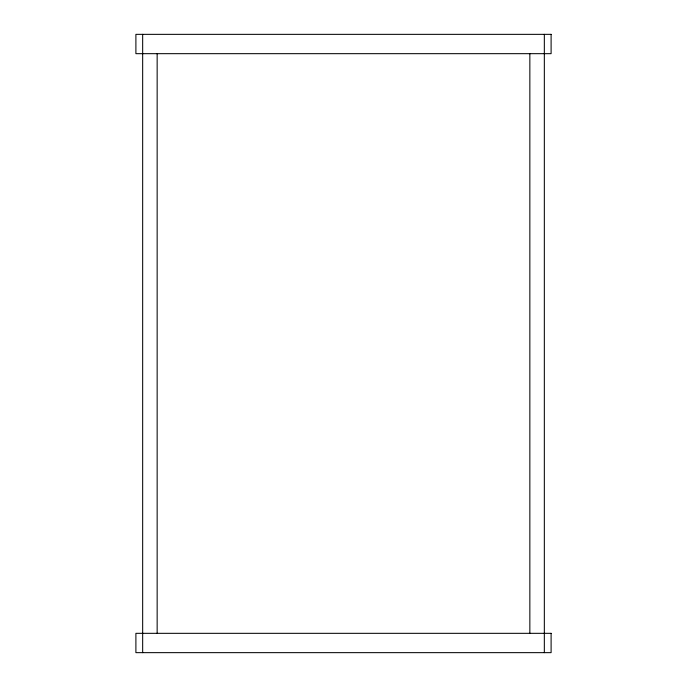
<?xml version="1.0" encoding="UTF-8"?>
<svg xmlns="http://www.w3.org/2000/svg" width="687" height="687" viewBox="0 0 687 687"><rect width="100%" height="100%" fill="white"/><g stroke="black" fill="none" stroke-linecap="round" stroke-linejoin="round"><path stroke-width="1.03" d="M544.336 34.35L544.336 652.65M529.849 53.672L529.849 633.328M157.151 53.672L157.151 633.328M142.664 34.35L142.664 652.65M551.103 34.35L135.897 34.35L135.897 53.672L551.103 53.672L551.103 34.35M551.103 633.328L135.897 633.328L135.897 652.65L551.103 652.65L551.103 633.328"/></g></svg>
